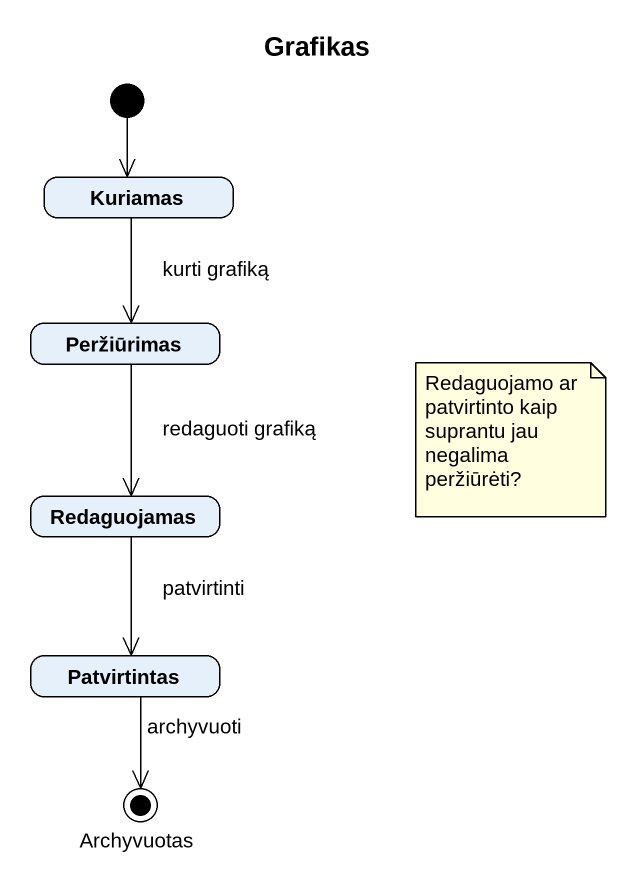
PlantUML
@startuml
title Grafikas
hide empty description
state Kuriamas
state Peržiūrimas
state Redaguojamas
state Patvirtintas
state Archyvuotas <<end>>
[*] --> Kuriamas
Kuriamas --> Peržiūrimas : kurti grafiką
Peržiūrimas --> Redaguojamas : redaguoti grafiką
Redaguojamas --> Patvirtintas : patvirtinti
Patvirtintas --> Archyvuotas : archyvuoti
note as N1
  Redaguojamo ar patvirtinto kaip suprantu jau negalima peržiūrėti?
end note
@enduml
